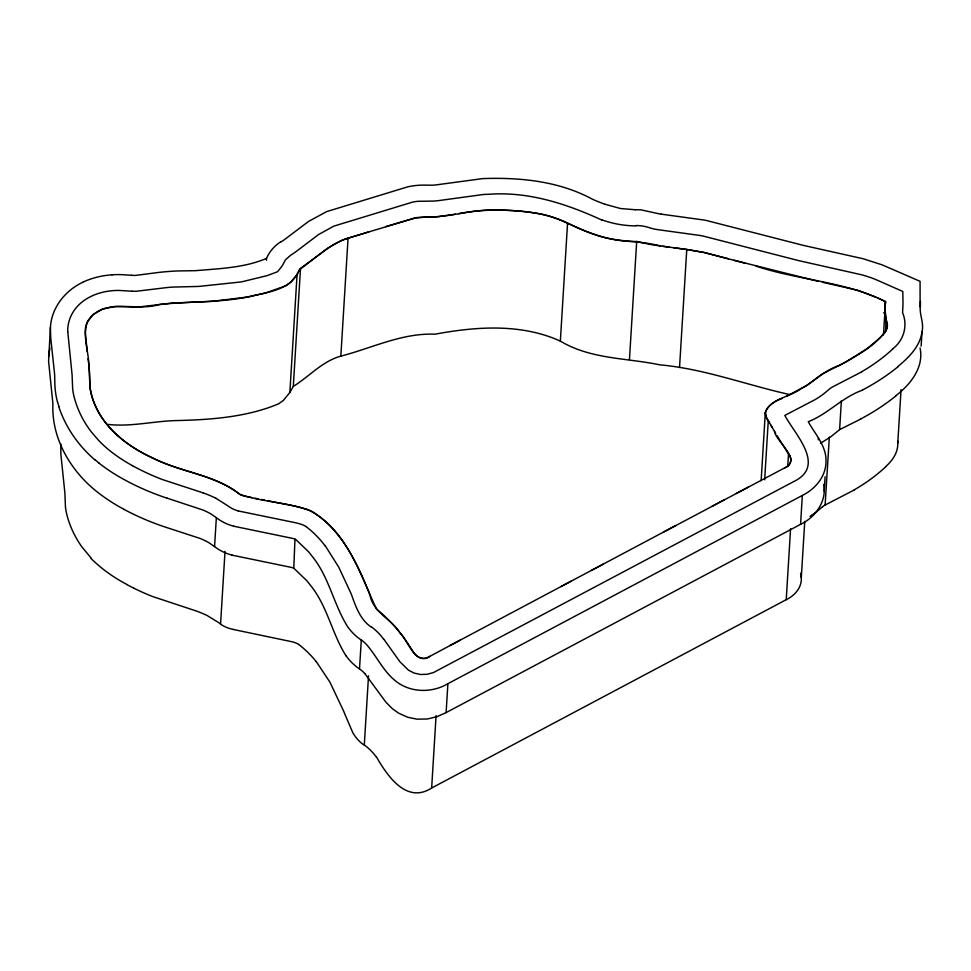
<?xml version="1.0" encoding="UTF-8"?>
<svg xmlns="http://www.w3.org/2000/svg" width="971" height="971" viewBox="0 0 971 971"><rect width="100%" height="100%" fill="white"/><g stroke="black" fill="none" stroke-linecap="round" stroke-linejoin="round"><path stroke-width="1.46" d="M755.923 266.066C798.441 280.34 845.098 281.323 885.516 301.605C883.61 310.914 887.215 319.823 887.033 328.768C876.267 346.052 856.422 355.714 839.235 365.545C824.476 370.036 814.305 381.615 801.099 388.667C790.03 397.163 770.428 398.535 765.306 412.578L761.143 480.645M364.817 673.558L386.033 702.336L392.357 708.684L398.644 713.187L407.711 717.253L417.032 719.171L427.325 718.989L436.938 716.695L446.114 712.605L800.565 524.352C815.373 517.361 826.879 501.327 823.809 484.456M83.239 282.1C65.458 290.147 51.463 307.625 50.407 327.458L48.586 361.309L52.774 402.407A78.044 70.847 3.5 0 1 52.883 404.337C51.524 438.613 70.737 471.069 97.1 491.848A172.401 156.501 3.5 0 0 124.082 509.362M50.407 327.458L50.747 338.139L54.546 373.507A78.044 70.847 3.5 0 1 54.655 375.425L54.898 384.795A93.362 84.756 3.5 0 0 57.495 402.115M232.057 555.109A44.957 40.818 3.5 0 1 214.567 546.588L216.351 517.664L211.095 514.047A68.116 61.841 3.5 0 0 203.157 510.091L167.133 498.172M225.017 551.334L220.587 623.795L206.957 615.42A117.6 106.749 3.5 0 0 195.802 610.832L152.799 596.607A234.412 212.795 3.5 0 1 133.452 587.989M266.418 260.192L266.527 258.383A40.794 37.032 3.5 0 1 280.68 241.828M107.817 424.4C131.291 427.106 154.328 420.868 177.742 420.54C208.328 419.775 239.546 417.579 268.676 407.638A195.244 177.232 3.5 0 0 278.786 403.718L283.423 400.355L289.856 392.454L297.077 274.477L299.226 269.95L325.807 249.608L334.667 243.855L344.487 239.291L369.016 231.838M289.856 392.454L293.303 386.397L300.512 268.409L328.684 247.593L341.076 240.65L348.055 238.138L416.486 217.601L437.423 216.764L455.435 214.203M345.992 655.789C331.742 633.238 327.324 605.516 309.895 584.615A105.366 95.644 3.5 0 0 306.702 580.597L293.776 568.169L294.978 539.063A37.748 34.264 3.5 0 0 292.696 538.407L233.817 526.246M293.303 386.397C309.276 376.53 322.214 361.273 340.845 356.126L348.055 238.138M368.531 675.78L364.283 745.23L362.486 743.944A36.91 33.512 3.5 0 1 357.061 738.737A46.062 41.814 3.5 0 1 352.764 732.632L344.644 713.649A125.732 114.141 3.5 0 0 343.673 711.197L329.922 682.176L316.267 661.567M376.602 757.186C387.441 775.987 406.594 804.291 431.658 788.003L436.088 715.53M446.114 712.605L447.886 683.705L802.337 495.441C814.997 489.238 825.629 476.931 825.969 462.317C827.013 446.563 815.312 434.559 808.26 421.717C828.117 413.901 842.282 397.224 862.503 390.16M789.824 394.578C746.432 384.977 704.339 368.81 659.819 364.841C626.307 357.826 590.829 359.355 560.352 341.112L567.562 223.124C544.1 211.581 517.434 210.112 491.727 210.124C470.352 209.772 449.682 217.286 428.332 216.885M629.463 359.44L636.685 241.463L651.699 244.741L688.002 249.681M679.542 367.475L686.764 249.498L673.619 247.714M764.663 479.783L768.267 420.795C759.456 410.248 773.025 401.375 782.25 398.426M787.76 466.201L788.501 454.1L776.934 435.469M431.658 788.003L786.231 599.677L790.576 528.722M800.565 524.352L802.337 495.441M786.231 599.677C794.581 595.745 802.022 587.491 801.293 577.733L804.765 521.378M818.286 439.827L818.395 438.018M824.197 491.229L825.083 476.773M822.498 506.826A15.803 14.347 3.5 0 1 825.132 504.944L829.331 437.059M820.507 443.249L830.496 437.011L839.612 429.631L841.384 400.732M883.489 334.874L885.516 301.605L877.59 298M885.455 331.888C886.681 321.753 884.423 311.812 885.516 301.605M885.491 466.796C892.3 460.8 898.199 452.559 897.774 443.092L901.052 389.614M920.107 306.885L920.071 281.335L882.263 264.901L863.268 258.772L803.187 245.347L706.403 220.49A124.009 112.575 3.5 0 0 703.696 219.98L661.312 214.154M921.139 346.125L922.013 331.669C924.258 322.785 919.052 314.422 920.411 305.634A114.639 104.067 3.5 0 0 920.435 301.459M48.635 356.369L49.909 347.934M60.857 444.111L60.821 453.845L64.875 492.867A94.964 86.213 3.5 0 1 64.984 495.598L65.433 506.704A62.897 57.095 3.5 0 0 66.841 514.63L67.108 515.686A110.427 100.244 3.5 0 0 81.928 546.952L91.395 558.374M922.013 331.669C920.12 346.501 908.783 357.437 897.896 366.565M298.352 272.062C289.771 290.305 267.159 292.125 249.887 296.592C220.029 302.831 189.442 301.277 159.317 304.506C135.831 312.055 104.346 296.713 87.863 320.843C81.77 335.044 88.822 350.883 88.822 365.679C90.157 374.296 89.029 383.096 90.691 391.677C99.042 429.825 135.2 452.377 169.355 465.085C193.168 473.945 219.604 478.048 239.898 494.409C261.976 501.873 286.166 502.371 308.365 509.884C346.598 529.171 359.586 573.254 376.651 609.351C390.961 620.59 402.492 634.767 412.226 650.206C415.491 656.724 423.259 661.809 429.862 656.335L460.096 640.168M298.68 271.188L300.512 268.409M266.527 258.383C244.534 267.814 219.725 268.591 196.057 270.63A99.904 90.691 3.5 0 1 193.812 270.691L178.579 270.933A216.254 196.312 3.5 0 0 158.601 272.45L135.709 275.388A34.956 31.727 3.5 0 1 131.619 275.291M297.077 274.477L290.645 282.379L286.008 285.729L265.496 293.011L247.022 297.077L212.261 301.326L172.073 303.073L138.088 307.054L115.039 306.411L102.295 309.142L92.658 314.907L86.783 323.076L85.448 327.858L85.302 333.017L87.256 351.684M892.713 348.82C903.904 340.433 907.946 325.491 902.605 312.698A49.788 45.2 3.5 0 1 902.654 311.096L902.957 305.04A94.721 85.994 3.5 0 0 902.981 301.532L902.799 291.47L877.019 280.085A101.154 91.82 3.5 0 0 869.215 277.087L865.768 275.982A119.858 108.801 3.5 0 0 861.35 274.72L798.866 260.665L702.931 236.002A111.665 101.372 3.5 0 0 700.394 235.528L657.537 229.617A53.478 48.55 3.5 0 1 654.175 229.022L652.815 228.695A41.013 37.226 3.5 0 1 651.286 228.282L647.888 227.25A35.454 32.189 3.5 0 0 635.981 225.551M896.136 395.476C910.555 384.31 924.125 367.39 920.083 347.958M822.486 506.801L817.06 511.377A63.103 57.277 3.5 0 1 815.579 512.542L815.021 512.955M814.742 513.161L812.157 514.958M811.865 515.152L811.574 515.346A90.546 82.195 3.5 0 1 810.069 516.293M663.751 531.95L784.568 467.949C802.519 459.477 775.95 441.817 774.457 431.27M861.653 371.881L832.39 387.016A15.803 14.347 3.5 0 0 829.72 388.837L824.27 393.389A63.103 57.277 3.5 0 1 822.801 394.554L818.784 397.357A90.546 82.195 3.5 0 1 814.815 399.773L784.823 415.43C795.152 434.705 826.624 466.007 793.453 481.701L433.6 672.49L427.252 674.262L420.601 674.505L414.192 673.085L408.536 670.208L399.979 661.858L383.824 639.209M854.431 489.87L825.168 504.993M784.568 467.949C790.588 466.007 793.234 458.919 788.501 454.1M860.731 419.071L839.612 429.631M450.022 645.545L571.142 581.18M561.044 586.533L603.404 564.042M591.339 570.45L675.816 525.529M736.2 493.486L748.289 487.102M712.046 506.292L724.123 499.895M447.886 683.705C431.61 693.403 409.361 692.821 394.724 680.283C382.926 670.476 376.578 656.044 366.589 644.647A31.57 28.657 3.5 0 0 361.309 639.95L359.501 668.898A31.57 28.657 3.5 0 1 364.793 673.583M786.461 396.289L807.253 385.232L821.927 374.151L846.566 361.649L867.382 348.419L879.993 337.823L885.455 331.839L887.53 325.334L886.195 319.787M429.862 656.335C414.411 665.463 408.293 640.593 399.87 632.57C390.997 618.77 373.046 612.349 369.902 594.798C357.486 563.314 341.707 530.081 312.092 511.45C298 505.6 282.573 504.058 267.79 500.696M385.705 226.619L415.078 217.941L426.815 216.873M340.845 356.126C372.075 348.079 402.164 332.81 434.996 334.194C476.312 326.499 521.124 323.307 560.352 341.112M458.737 213.656C485.379 208.534 512.943 209.214 539.597 213.814C559.757 217.322 576.944 229.083 596.303 235.055C617.095 242.532 639.343 240.238 660.45 245.991M112.102 274.781L115.343 274.623A89.587 81.321 3.5 0 1 123.426 274.744L131.619 275.315M635.289 209.748L620.59 208.534L605.054 204.286M636.685 241.463C612.41 242.058 589.069 233.671 567.562 223.124M132.02 291.215L119.348 290.45A61.209 55.565 3.5 0 0 113.498 290.596C102.319 291.397 91.08 294.893 82.207 301.908A42.663 38.731 3.5 0 0 67.715 331.9M669.225 247.144L662.647 246.282M686.764 249.498L704.109 252.496L744.951 263.165M689.252 249.85L704.109 252.496L728.493 258.808M261.417 499.47L264.598 500.077M255.045 498.22L258.225 498.851M251.853 497.601C247.714 496.436 242.896 496.557 239.254 493.96C213.766 474.188 180.072 472.209 151.986 457.62C122.916 444.439 95.012 420.637 90.048 387.478C89.538 377.865 89.502 368.227 88.058 358.675M822.328 282.221L858.194 290.378L875.939 297.235M818.322 281.372L733.979 260.252M233.149 629.439L292.987 641.965A30.477 27.661 3.5 0 1 296.058 643.081L296.458 643.251A11.142 10.123 3.5 0 1 298.534 644.416M232.045 555.157L290.924 567.307A37.748 34.264 3.5 0 1 293.133 567.938L293.776 568.169M238.174 510.928L295.924 522.823A81.867 74.318 3.5 0 1 299.42 523.745L300.197 523.976A30.477 27.661 3.5 0 1 303.268 525.093L303.68 525.275A11.142 10.123 3.5 0 1 305.756 526.428L305.877 526.549M601.886 220.077C566.227 203.716 528.406 191.311 488.534 194.297A114.566 103.994 3.5 0 0 483.497 194.479L438.006 200.694A58.806 53.381 3.5 0 1 432.665 201.094L417.591 201.313A50.007 45.394 3.5 0 0 412.262 202.211L333.83 226.134L318.561 234.545L296.252 251.44A83.992 76.248 3.5 0 1 290.681 255.227L285.571 259.694L282.076 266.054L277.548 271.734L267.195 275.618L241.378 281.906L199.358 286.372A110.281 100.11 3.5 0 1 196.263 286.494L173.117 287.076A151.342 137.384 3.5 0 0 167.461 287.513L136.535 291.227A36.061 32.735 3.5 0 1 132.02 291.227M203.024 492.831L162.545 479.601A232.105 210.707 3.5 0 1 140.674 470L132.505 465.777M295.512 539.245L308.475 551.686A105.366 95.644 3.5 0 1 311.655 555.703C329.108 576.592 333.478 604.35 347.752 626.878A55.966 50.808 3.5 0 0 361.224 640.047M883.61 312.82L884.642 313.305M133.44 588.001L126.898 584.627M215.987 498.329L227.809 505.806A27.394 24.87 3.5 0 0 238.186 510.892M124.045 509.423L126.643 510.782A245.845 223.172 3.5 0 0 165.361 527.107L200.099 538.444A72.133 65.482 3.5 0 1 208.413 542.401L214.591 546.576M371.505 627.254C360.605 620.129 356.017 607.348 351.854 595.66A125.732 114.141 3.5 0 0 350.895 593.208L338.697 567.076L325.406 546.03M98.872 462.936L95.364 460.048M765.306 412.578L766.641 417.736L769.518 422.895M768.267 420.795L771.981 427.082M770.743 424.982L775.695 433.369M58.94 406.57L57.58 402.091M800.59 573.23L801.293 577.733M897.641 441.089L897.774 443.092M67.8 331.9L72.097 374.879A94.964 86.213 3.5 0 1 72.194 377.61L72.655 388.716A62.897 57.095 3.5 0 0 74.051 396.641L74.33 397.709A110.391 100.207 3.5 0 0 91.347 431.937L98.617 440.397A118.583 107.647 3.5 0 0 108.169 449.342A149.825 136.013 3.5 0 0 132.554 465.692M635.993 225.891A93.119 84.538 3.5 0 1 601.971 219.871M203.012 492.855A114.724 104.14 3.5 0 1 216.023 498.281M305.938 526.488A102.841 93.362 3.5 0 1 325.297 546.103M371.675 627.06A57.787 52.458 3.5 0 1 383.691 639.282M892.835 348.917A176.237 159.984 3.5 0 1 861.58 371.784M661.324 214.142A30.926 28.074 3.5 0 1 657.294 213.426L641.37 209.93A49.582 45.006 3.5 0 0 635.289 209.748M605.042 204.298A162.412 147.434 3.5 0 1 592.601 199.298C560.109 181.674 522.726 177.547 486.325 178.482A126.279 114.639 3.5 0 0 482.526 178.628L435.821 184.939A46.474 42.19 3.5 0 1 432.168 185.194L424.509 185.121A66.768 60.603 3.5 0 0 407.966 186.772L326.547 211.642L308.62 221.388L285.413 238.902A67.193 61.003 3.5 0 1 280.825 242.022M83.19 282.027A75.168 68.237 3.5 0 1 112.114 274.854M95.231 460.169A131.777 119.627 3.5 0 1 58.77 406.618M98.824 462.985A172.401 156.501 3.5 0 0 125.842 480.463L128.415 481.883A245.845 223.172 3.5 0 0 167.121 498.196M233.829 526.209A44.957 40.818 3.5 0 1 216.339 517.677M898.041 366.71A216.448 196.482 3.5 0 1 862.43 390.051M896.269 395.622A216.448 196.482 3.5 0 1 860.658 418.962M359.452 668.958A55.966 50.808 3.5 0 1 346.028 655.765M885.613 466.905A176.237 159.984 3.5 0 1 854.359 489.76M364.453 745.048A57.787 52.458 3.5 0 1 376.481 757.259M298.704 644.477A101.785 92.403 3.5 0 1 316.182 661.615M233.161 629.378A31.448 28.547 3.5 0 1 220.381 624.037M126.995 584.481A146.475 132.966 3.5 0 1 91.14 558.592"/></g></svg>
